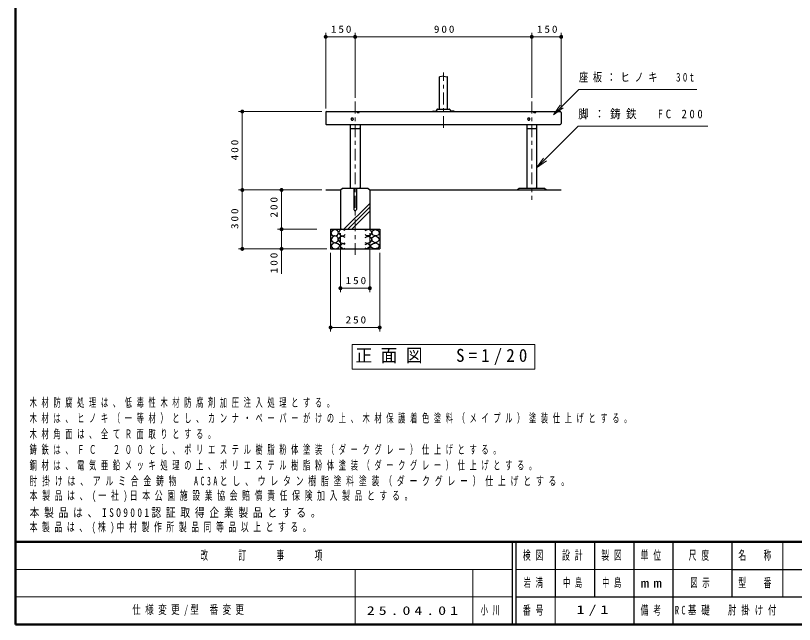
# Model space of a CAD drawing. Units: millimetres on the paper, scale 1:20. Extents: x -365 to 12, y -47 to 257.
# Drawn here: x -365 to -166.6, y 0 to 155 of the extents above; entities that cross this region are included whole.
import ezdxf

# ---------------------------------------------------------------- set-up
doc = ezdxf.new("R2010")
doc.units = ezdxf.units.MM
doc.linetypes.add('USER2', pattern=[6, 3, -1, 1, -1])
doc.layers.add('LY_1', color=7, linetype='Continuous', lineweight=25)
doc.layers.add('LY_2', color=7, linetype='Continuous', lineweight=13)
doc.styles.add('ＭＳ ゴシック', font='')
doc.styles.get('ＭＳ ゴシック').set_extended_font_data('MS Gothic')

# ---------------------------------------------------------------- blocks, each defined once
blk = doc.blocks.new('filled_dot')
at = {"color": 0, "linetype": 'Continuous', "lineweight": -2, "const_width": 1.25}
blk.add_lwpolyline([(-0.625, 0, 1), (0.625, 0, 1)], format="xyb", close=True, dxfattribs=at)

msp = doc.modelspace()

# ---------------------------------------------------------------- linework, layer by layer
at = {"layer": 'LY_1', "lineweight": 13}
for p, q in [((-285.979, 131.322), (-285.979, 150.568)), ((-285.979, 149.568), (-278.479, 149.568)), ((-278.479, 134.072), (-278.479, 150.568)), ((-278.479, 149.568), (-233.479, 149.568)), ((-233.479, 134.072), (-233.479, 150.568)), ((-233.479, 149.568), (-225.979, 149.568)), ((-225.979, 131.322), (-225.979, 150.568)), ((-227.976, 129.689), (-226.21, 132.165)), ((-227.976, 129.689), (-225.856, 131.812)), ((-225.502, 131.458), (-227.976, 129.689)), ((-286.979, 130.572), (-308.229, 130.572)), ((-307.229, 110.586), (-307.229, 130.572)), ((-232.228, 116.207), (-230.461, 118.682)), ((-232.228, 116.207), (-230.107, 118.329)), ((-229.754, 117.975), (-232.228, 116.207)), ((-286.979, 110.586), (-308.229, 110.586)), ((-307.229, 95.586), (-307.229, 110.586)), ((-297.229, 100.586), (-297.229, 110.586)), ((-281.323, 100.586), (-274.729, 107.18)), ((-280.333, 100.586), (-274.729, 106.19)), ((-279.343, 100.586), (-274.729, 105.201)), ((-288.229, 100.586), (-298.229, 100.586)), ((-297.229, 89.24), (-297.229, 100.586)), ((-282.229, 99.586), (-282.229, 84.586)), ((-274.729, 99.586), (-274.729, 84.586)), ((-285.729, 95.586), (-308.229, 95.586)), ((-284.729, 94.586), (-284.729, 74.586)), ((-272.229, 94.586), (-272.229, 74.586)), ((-274.729, 85.586), (-282.229, 85.586)), ((-272.229, 75.586), (-284.729, 75.586)), ((-232.729, 71.236), (-279.229, 71.236)), ((-279.229, 71.236), (-279.229, 64.936)), ((-232.729, 64.936), (-232.729, 71.236)), ((-279.229, 64.936), (-232.729, 64.936))]:
    msp.add_line(p, q, dxfattribs=at)
at = {"layer": 'LY_1'}
for p, q in [((-256.979, 131.181), (-256.979, 139.375)), ((-255.979, 139.568), (-256.936, 139.425)), ((-255.979, 139.568), (-255.021, 139.425)), ((-254.979, 131.181), (-254.979, 139.375)), ((-257.618, 131.121), (-257.804, 130.696)), ((-257.526, 131.181), (-255.979, 131.181)), ((-255.979, 131.181), (-254.431, 131.181)), ((-254.339, 131.121), (-254.153, 130.696)), ((-285.979, 130.322), (-285.979, 127.485)), ((-285.729, 130.572), (-226.229, 130.572)), ((-258.722, 130.572), (-258.721, 130.584)), ((-258.621, 130.681), (-257.827, 130.681)), ((-253.336, 130.681), (-254.13, 130.681)), ((-253.235, 130.572), (-253.236, 130.584)), ((-225.979, 130.322), (-225.979, 127.485)), ((-285.729, 127.235), (-226.229, 127.235)), ((-279.729, 127.235), (-279.729, 111.186)), ((-277.229, 127.235), (-277.229, 111.186)), ((-234.729, 127.235), (-234.729, 111.186)), ((-232.229, 127.235), (-232.229, 111.186)), ((-279.554, 126.263), (-277.404, 126.263)), ((-234.553, 126.263), (-232.404, 126.263)), ((-285.979, 110.586), (-282.229, 110.586)), ((-282.229, 110.586), (-282.229, 100.586)), ((-282.228, 110.586), (-281.728, 111.086)), ((-281.729, 111.086), (-275.229, 111.086)), ((-278.796, 111.086), (-278.796, 105.654)), ((-278.161, 111.086), (-278.161, 105.654)), ((-275.228, 111.086), (-274.728, 110.586)), ((-274.729, 110.586), (-225.979, 110.586)), ((-274.729, 110.586), (-274.729, 100.586)), ((-237.228, 110.586), (-236.728, 111.086)), ((-236.728, 111.086), (-230.228, 111.086)), ((-230.229, 111.086), (-229.728, 110.586)), ((-284.729, 100.586), (-284.729, 95.586)), ((-284.729, 100.586), (-272.229, 100.586)), ((-272.229, 100.586), (-272.229, 95.586)), ((-284.729, 95.586), (-272.229, 95.586))]:
    msp.add_line(p, q, dxfattribs=at)
at = {"layer": 'LY_1', "linetype": 'USER2', "lineweight": 13}
for p, q in [((-255.979, 126.386), (-255.979, 140.517)), ((-278.479, 133.072), (-278.479, 93.086)), ((-233.479, 133.072), (-233.479, 108.086))]:
    msp.add_line(p, q, dxfattribs=at)
at = {"layer": 'LY_1', "lineweight": 13}
for points in [[(-227.976, 129.689), (-221.506, 136.168), (-191.422, 136.168)], [(-232.228, 116.207), (-221.622, 126.814), (-188.616, 126.814)]]:
    msp.add_lwpolyline(points, dxfattribs=at)
at = {"layer": 'LY_1'}
for points in [[(-277.429, 130.393), (-277.43, 130.401), (-277.433, 130.41), (-277.439, 130.418), (-277.447, 130.426), (-277.457, 130.433), (-277.469, 130.441), (-277.483, 130.448), (-277.499, 130.454), (-277.516, 130.46), (-277.536, 130.466), (-277.556, 130.471), (-277.579, 130.475), (-277.602, 130.479), (-277.626, 130.482), (-277.651, 130.485), (-277.676, 130.487), (-277.702, 130.488), (-277.729, 130.488), (-277.755, 130.488), (-277.781, 130.487), (-277.806, 130.485), (-277.831, 130.482), (-277.855, 130.479), (-277.879, 130.475), (-277.901, 130.471), (-277.921, 130.466), (-277.941, 130.46), (-277.958, 130.454), (-277.974, 130.448), (-277.988, 130.441), (-278, 130.433), (-278.01, 130.426), (-278.018, 130.418), (-278.024, 130.41), (-278.027, 130.401), (-278.029, 130.393), (-278.027, 130.385), (-278.024, 130.376), (-278.018, 130.368), (-278.01, 130.36), (-278, 130.353), (-277.988, 130.345), (-277.974, 130.338), (-277.958, 130.332), (-277.941, 130.326), (-277.921, 130.32), (-277.901, 130.315), (-277.879, 130.311), (-277.855, 130.307), (-277.831, 130.304), (-277.806, 130.301), (-277.781, 130.299), (-277.755, 130.298), (-277.729, 130.298), (-277.702, 130.298), (-277.676, 130.299), (-277.651, 130.301), (-277.626, 130.304), (-277.602, 130.307), (-277.579, 130.311), (-277.556, 130.315), (-277.536, 130.32), (-277.516, 130.326), (-277.499, 130.332), (-277.483, 130.338), (-277.469, 130.345), (-277.457, 130.353), (-277.447, 130.36), (-277.439, 130.368), (-277.433, 130.376), (-277.43, 130.385)], [(-232.429, 130.393), (-232.43, 130.401), (-232.433, 130.41), (-232.439, 130.418), (-232.447, 130.426), (-232.457, 130.433), (-232.469, 130.441), (-232.483, 130.448), (-232.499, 130.454), (-232.516, 130.46), (-232.536, 130.466), (-232.556, 130.471), (-232.579, 130.475), (-232.602, 130.479), (-232.626, 130.482), (-232.651, 130.485), (-232.676, 130.487), (-232.702, 130.488), (-232.729, 130.488), (-232.755, 130.488), (-232.781, 130.487), (-232.806, 130.485), (-232.831, 130.482), (-232.855, 130.479), (-232.879, 130.475), (-232.901, 130.471), (-232.921, 130.466), (-232.941, 130.46), (-232.958, 130.454), (-232.974, 130.448), (-232.988, 130.441), (-233, 130.433), (-233.01, 130.426), (-233.018, 130.418), (-233.024, 130.41), (-233.027, 130.401), (-233.029, 130.393), (-233.027, 130.385), (-233.024, 130.376), (-233.018, 130.368), (-233.01, 130.36), (-233, 130.353), (-232.988, 130.345), (-232.974, 130.338), (-232.958, 130.332), (-232.941, 130.326), (-232.921, 130.32), (-232.901, 130.315), (-232.879, 130.311), (-232.855, 130.307), (-232.831, 130.304), (-232.806, 130.301), (-232.781, 130.299), (-232.755, 130.298), (-232.729, 130.298), (-232.702, 130.298), (-232.676, 130.299), (-232.651, 130.301), (-232.626, 130.304), (-232.602, 130.307), (-232.579, 130.311), (-232.556, 130.315), (-232.536, 130.32), (-232.516, 130.326), (-232.499, 130.332), (-232.483, 130.338), (-232.469, 130.345), (-232.457, 130.353), (-232.447, 130.36), (-232.439, 130.368), (-232.433, 130.376), (-232.43, 130.385)], [(-278.929, 128.642), (-278.93, 128.665), (-278.933, 128.689), (-278.939, 128.712), (-278.947, 128.734), (-278.957, 128.755), (-278.969, 128.776), (-278.983, 128.796), (-278.999, 128.815), (-279.016, 128.832), (-279.036, 128.848), (-279.056, 128.862), (-279.079, 128.875), (-279.102, 128.885), (-279.126, 128.894), (-279.151, 128.901), (-279.176, 128.906), (-279.202, 128.909), (-279.229, 128.911), (-279.255, 128.909), (-279.281, 128.906), (-279.306, 128.901), (-279.331, 128.894), (-279.355, 128.885), (-279.379, 128.875), (-279.401, 128.862), (-279.421, 128.848), (-279.441, 128.832), (-279.458, 128.815), (-279.474, 128.796), (-279.488, 128.776), (-279.5, 128.755), (-279.51, 128.734), (-279.518, 128.712), (-279.524, 128.689), (-279.527, 128.665), (-279.529, 128.642), (-279.527, 128.619), (-279.524, 128.595), (-279.518, 128.573), (-279.51, 128.55), (-279.5, 128.529), (-279.488, 128.508), (-279.474, 128.488), (-279.458, 128.469), (-279.441, 128.452), (-279.421, 128.436), (-279.401, 128.422), (-279.379, 128.41), (-279.355, 128.399), (-279.331, 128.39), (-279.306, 128.383), (-279.281, 128.378), (-279.255, 128.375), (-279.229, 128.374), (-279.202, 128.375), (-279.176, 128.378), (-279.151, 128.383), (-279.126, 128.39), (-279.102, 128.399), (-279.079, 128.41), (-279.056, 128.422), (-279.036, 128.436), (-279.016, 128.452), (-278.999, 128.469), (-278.983, 128.488), (-278.969, 128.508), (-278.957, 128.529), (-278.947, 128.55), (-278.939, 128.573), (-278.933, 128.595), (-278.93, 128.619)], [(-233.929, 128.642), (-233.93, 128.665), (-233.933, 128.689), (-233.939, 128.712), (-233.947, 128.734), (-233.957, 128.755), (-233.969, 128.776), (-233.983, 128.796), (-233.999, 128.815), (-234.016, 128.832), (-234.036, 128.848), (-234.056, 128.862), (-234.079, 128.875), (-234.102, 128.885), (-234.126, 128.894), (-234.151, 128.901), (-234.176, 128.906), (-234.202, 128.909), (-234.229, 128.911), (-234.255, 128.909), (-234.281, 128.906), (-234.306, 128.901), (-234.331, 128.894), (-234.355, 128.885), (-234.379, 128.875), (-234.401, 128.862), (-234.421, 128.848), (-234.441, 128.832), (-234.458, 128.815), (-234.474, 128.796), (-234.488, 128.776), (-234.5, 128.755), (-234.51, 128.734), (-234.518, 128.712), (-234.524, 128.689), (-234.527, 128.665), (-234.529, 128.642), (-234.527, 128.619), (-234.524, 128.595), (-234.518, 128.573), (-234.51, 128.55), (-234.5, 128.529), (-234.488, 128.508), (-234.474, 128.488), (-234.458, 128.469), (-234.441, 128.452), (-234.421, 128.436), (-234.401, 128.422), (-234.379, 128.41), (-234.355, 128.399), (-234.331, 128.39), (-234.306, 128.383), (-234.281, 128.378), (-234.255, 128.375), (-234.229, 128.374), (-234.202, 128.375), (-234.176, 128.378), (-234.151, 128.383), (-234.126, 128.39), (-234.102, 128.399), (-234.079, 128.41), (-234.056, 128.422), (-234.036, 128.436), (-234.016, 128.452), (-233.999, 128.469), (-233.983, 128.488), (-233.969, 128.508), (-233.957, 128.529), (-233.947, 128.55), (-233.939, 128.573), (-233.933, 128.595), (-233.93, 128.619)], [(-283.606, 100.556), (-284.24, 100.255), (-284.715, 99.78), (-284.414, 99.083), (-283.685, 98.94), (-282.988, 99.099), (-282.735, 99.685), (-282.925, 100.192)], [(-273.351, 100.556), (-272.717, 100.255), (-272.242, 99.78), (-272.543, 99.083), (-273.272, 98.94), (-273.969, 99.099), (-274.222, 99.685), (-274.032, 100.192)], [(-283.733, 98.909), (-284.271, 98.56), (-284.715, 97.879), (-284.208, 97.419), (-283.543, 97.103), (-282.846, 97.546), (-282.766, 98.386), (-283.174, 98.748)], [(-273.224, 98.909), (-272.686, 98.56), (-272.242, 97.879), (-272.749, 97.419), (-273.414, 97.103), (-274.111, 97.546), (-274.191, 98.386), (-273.783, 98.748)], [(-283.774, 97.112), (-284.343, 96.793), (-284.68, 96.37), (-284.277, 95.804), (-283.334, 95.601), (-282.618, 95.92), (-282.345, 96.425), (-282.884, 96.881)], [(-273.183, 97.112), (-272.614, 96.793), (-272.277, 96.37), (-272.68, 95.804), (-273.623, 95.601), (-274.339, 95.92), (-274.612, 96.425), (-274.073, 96.881)]]:
    msp.add_lwpolyline(points, close=True, dxfattribs=at)
for points in [[(-281.008, 100.271), (-281.863, 100.588), (-282.402, 100.319), (-282.719, 99.717), (-282.133, 98.956), (-281.356, 98.893), (-281.008, 99.289)], [(-275.949, 100.271), (-275.094, 100.588), (-274.555, 100.319), (-274.238, 99.717), (-274.824, 98.956), (-275.601, 98.893), (-275.949, 99.289)], [(-281.024, 98.465), (-281.784, 98.861), (-282.418, 98.608), (-282.719, 97.958), (-282.275, 97.182), (-281.515, 96.944), (-281.024, 97.15)], [(-275.933, 98.465), (-275.173, 98.861), (-274.539, 98.608), (-274.238, 97.958), (-274.682, 97.182), (-275.442, 96.944), (-275.933, 97.15)], [(-281.008, 96.738), (-281.673, 96.944), (-282.323, 96.39), (-282.149, 95.994), (-281.42, 95.629), (-281.008, 95.788)], [(-275.949, 96.738), (-275.284, 96.944), (-274.634, 96.39), (-274.808, 95.994), (-275.537, 95.629), (-275.949, 95.788)]]:
    msp.add_lwpolyline(points, dxfattribs=at)
for centre, radius, start, end in [((-256.929, 139.375), 0.05, 98.53077, 180), ((-255.029, 139.375), 0.05, 0, 81.46923), ((-257.526, 131.081), 0.1, 90, 156.37062), ((-254.431, 131.081), 0.1, 23.62938, 90), ((-285.729, 130.322), 0.25, 89.99998, 179.99996), ((-258.621, 130.581), 0.1, 90, 178), ((-257.827, 130.706), 0.025, 270, 336.37062), ((-254.13, 130.706), 0.025, 203.62938, 270), ((-253.336, 130.581), 0.1, 2, 90), ((-226.229, 130.322), 0.25, 0, 89.99998), ((-285.729, 127.485), 0.25, 179.99998, 270.00002), ((-226.229, 127.485), 0.25, 270.00002, 0), ((-279.554, 126.438), 0.175, 179.99998, 270.00002), ((-277.404, 126.438), 0.175, 270.00002, 0), ((-234.554, 126.438), 0.175, 179.99998, 270.00002), ((-232.404, 126.438), 0.175, 270.00002, 0), ((-279.629, 111.186), 0.1, 179.99998, 270.00002), ((-277.329, 111.186), 0.1, 270.00002, 0), ((-234.629, 111.186), 0.1, 179.99998, 270.00002), ((-232.329, 111.186), 0.1, 270.00002, 0), ((-278.479, 105.654), 0.318, 179.99998, 0)]:
    msp.add_arc(centre, radius, start, end, dxfattribs=at)
at = {"layer": 'LY_2', "lineweight": 50}
for p, q in [((-365, 257), (-365, 0)), ((-365, 21), (0, 21)), ((-365, 0), (0, 0))]:
    msp.add_line(p, q, dxfattribs=at)
at = {"layer": 'LY_2', "color": 211, "lineweight": 25}
for p, q in [((-238.5, 21), (-238.5, 0)), ((-237.5, 21), (-237.5, 0)), ((-227.5, 21), (-227.5, 7)), ((-217.5, 21), (-217.5, 7)), ((-207.5, 21), (-207.5, 0)), ((-197.5, 21), (-197.5, 7)), ((-182.5, 21), (-182.5, 7)), ((-182.5, 14), (-70, 14)), ((-237.5, 7), (0, 7))]:
    msp.add_line(p, q, dxfattribs=at)
at = {"layer": 'LY_2'}
for p, q in [((-169.5, 21), (-169.5, 7)), ((-365, 14), (-238.5, 14)), ((-278.5, 14), (-278.5, 0)), ((-248.5, 14), (-248.5, 0)), ((-237.5, 14), (-182.5, 14)), ((-365, 7), (-238.5, 7)), ((-227.5, 7), (-227.5, 0))]:
    msp.add_line(p, q, dxfattribs=at)
at = {"layer": 'LY_2', "lineweight": 25}
msp.add_line((-197.5, 7), (-197.5, 0), dxfattribs=at)

# ---------------------------------------------------------------- block references
at = {"layer": 'LY_1', "lineweight": 13, "xscale": 0.4, "yscale": 0.4}
for p in [(-285.979, 149.568), (-278.479, 149.568), (-282.229, 85.586), (-284.729, 75.586)]:
    msp.add_blockref('filled_dot', p, dxfattribs=at)
for p, rotation in [((-278.479, 149.568), 180), ((-233.479, 149.568), 180), ((-225.979, 149.568), 180), ((-307.229, 130.572), 270), ((-307.229, 110.586), 270), ((-297.229, 110.586), 270), ((-297.229, 100.586), 270), ((-307.229, 95.586), 90), ((-297.229, 95.586), 90), ((-274.729, 85.586), 180), ((-272.229, 75.586), 180)]:
    msp.add_blockref('filled_dot', p, dxfattribs=dict(at, rotation=rotation))

# ---------------------------------------------------------------- texts
at = {"layer": 'LY_1', "style": 'ＭＳ ゴシック'}
for s, insert, char_height, attachment_point in [('\\T1.33;\\W1.15;150', (-281.807, 150.568), 1.833, 8), ('\\T1.33;\\W1.15;900', (-255.562, 150.568), 1.833, 8), ('\\T1.33;\\W1.15;150', (-229.307, 150.568), 1.833, 8), ('\\T1.53;\\W0.75;座板：ヒノキ\u300030t', (-221.422, 139.168), 2.199, 4), ('\\T1.5;\\W0.9;脚：鋳鉄\u3000FC\\~200', (-221.616, 129.814), 2.199, 4), ('\\T1.33;\\W1.15;150', (-278.057, 86.586), 1.833, 8), ('\\T1.33;\\W1.15;250', (-278.063, 76.586), 1.833, 8), ('\\T1.5;\\W0.95;正面図\u3000S=1/20', (-255.979, 68.086), 3.299, 5), ('\\T1.64;\\W0.6;木材防腐処理は、低毒性木材防腐剤加圧注入処理とする。', (-361.422, 55.116), 2.199, 7), ('\\T1.64;\\W0.6;木材は、ヒノキ（一等材）とし、カンナ・ペーパーがけの上、木材保護着色塗料（メイプル）塗装仕上げとする。', (-361.422, 51.116), 2.199, 7), ('\\T1.64;\\W0.6;木材角面は、全てＲ面取りとする。', (-361.422, 47.116), 2.199, 7), ('\\T1.64;\\W0.6;鋳鉄は、ＦＣ\u3000２００とし、ポリエステル樹脂粉体塗装（ダークグレー）仕上げとする。', (-361.422, 43.116), 2.199, 7), ('\\T1.64;\\W0.6;鋼材は、電気亜鉛メッキ処理の上、ポリエステル樹脂粉体塗装（ダークグレー）仕上げとする。', (-361.422, 39.116), 2.199, 7), ('\\T1.61;\\W0.65;肘掛けは、アルミ合金鋳物\u3000AC3Aとし、ウレタン樹脂塗料塗装（ダークグレー）仕上げとする。', (-361.422, 35.116), 2.199, 7), ('\\T1.59;\\W0.65;本製品は、(一社)日本公園施設業協会賠償責任保険加入製品とする。', (-361.422, 31.116), 2.199, 7), ('\\T1.5;\\W0.8;本製品は、ISO9001認証取得企業製品とする。', (-361.422, 27.116), 2.199, 7), ('\\T1.58;\\W0.65;本製品は、(株)中村製作所製品同等品以上とする。', (-361.422, 23.116), 2.199, 7), ('\\T1.64;\\W0.6;岩満', (-232.5, 10.5), 2.199, 5), ('\\T1.64;\\W0.6;中島', (-225.5, 10.5), 2.199, 4), ('\\T1.64;\\W0.6;中島', (-212.5, 10.5), 2.199, 5), ('\\T1.64;\\W0.6;図示', (-190, 10.5), 2.199, 5), ('\\T1.53;\\W0.7;仕様変更/型\\~番変更', (-335.25, 3.5), 2.199, 4), ('\\T1.5;\\W1.35;25.04.01', (-275.5, 3.5), 2.199, 4), ('\\T1.64;\\W0.6;小川', (-246.5, 3.5), 2.199, 4), ('\\T1.5;\\W1.35;1/1', (-217.5, 3.5), 2.199, 5), ('\\T1.58;\\W0.7;RC基礎\u3000肘掛け付', (-197, 3.5), 2.199, 4)]:
    msp.add_mtext(s, dxfattribs=dict(at, insert=insert, char_height=char_height, attachment_point=attachment_point))
at = {"layer": 'LY_1', "char_height": 1.833, "attachment_point": 8, "rotation": 90, "style": 'ＭＳ ゴシック'}
for s, insert in [('\\T1.33;\\W1.15;400', (-308.229, 120.996)), ('\\T1.33;\\W1.15;200', (-298.229, 106.425)), ('\\T1.33;\\W1.15;300', (-308.229, 103.503)), ('\\T1.33;\\W1.15;100', (-298.229, 92.24))]:
    msp.add_mtext(s, dxfattribs=dict(at, insert=insert))
at = {"layer": 'LY_2', "color": 4, "char_height": 2.346, "attachment_point": 5, "style": 'ＭＳ ゴシック'}
for s, insert in [('\\T1.64;\\W0.6;改\u3000\u3000訂\u3000\u3000事\u3000\u3000項', (-301.75, 17.5)), ('\\T1.64;\\W0.6;検図', (-232.5, 17.5)), ('\\T1.64;\\W0.6;設計', (-222.5, 17.5)), ('\\T1.64;\\W0.6;製図', (-212.5, 17.5)), ('\\T1.64;\\W0.6;単位', (-202.5, 17.5)), ('\\T1.64;\\W0.6;尺度', (-190.25, 17.5)), ('\\T1.64;\\W0.6;名\u3000称', (-176, 17.5)), ('\\T1.64;\\W0.6;型\u3000番', (-176, 10.5)), ('\\T1.5;\\W1.35;mm', (-202.5, 10.5)), ('\\T1.64;\\W0.6;番号', (-232.5, 3.5)), ('\\T1.64;\\W0.6;備考', (-202.5, 3.5))]:
    msp.add_mtext(s, dxfattribs=dict(at, insert=insert))

doc.saveas('drawing.dxf')
